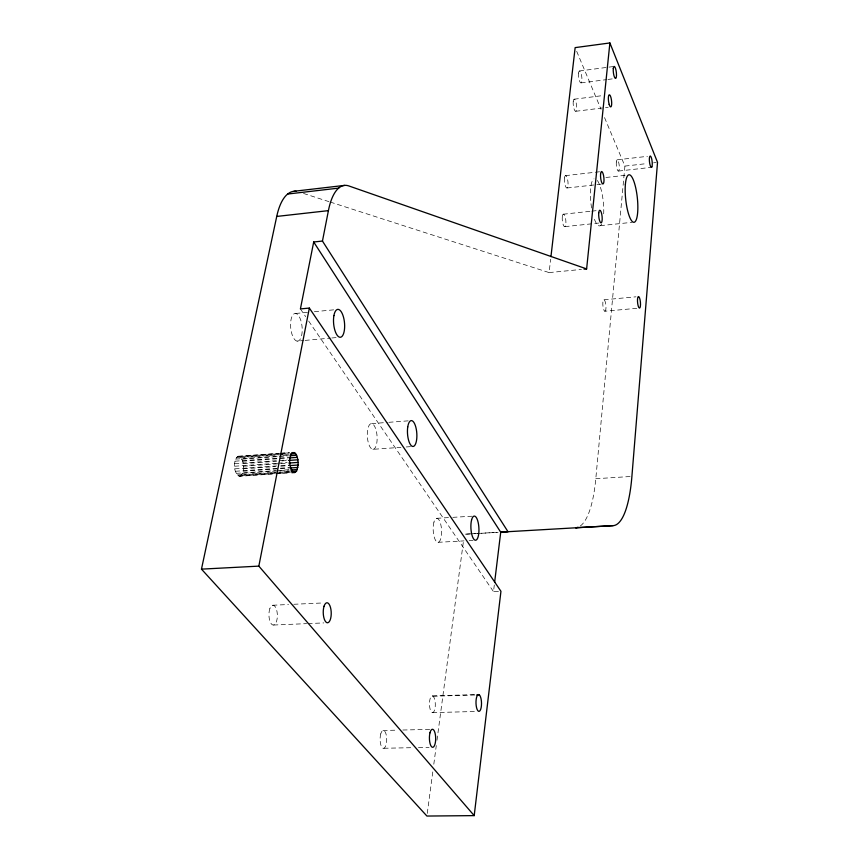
<?xml version="1.0" encoding="UTF-8"?>
<svg xmlns="http://www.w3.org/2000/svg" width="859" height="859" viewBox="0 0 859 859"><rect width="100%" height="100%" fill="white"/><g stroke="black" fill="none" stroke-linecap="round" stroke-linejoin="round"><path stroke-width="0.64" stroke-dasharray="4.29 3.22" d="M239.521 476.273L240.649 475.918C245.019 470.764 244.836 459.651 238.587 456.193L237.449 456.526C233.025 461.648 233.208 472.89 239.521 476.273L289.268 472.879M580.319 525.966A96.638 27.477 85.8 0 0 595.802 478.721L624.912 166.088L604.178 116.727M330.243 202.058L549.105 272.593L550.64 259.278M498.467 591.411L493.495 591.636L494.301 585.033M427.267 813.387L432.925 770.856M433.806 764.209L436.286 745.601M436.984 740.275L463.667 539.549M432.324 695.854L433.752 697.068A8.354 2.91 88.9 0 1 434.353 710.715A8.354 2.91 88.9 0 1 429.693 707.043A8.354 2.91 88.9 0 1 432.281 695.908L475.983 694.577M579.428 70.975L607.657 67.292M608.934 67.12L614.067 66.454M581.038 82.904L606.679 79.608M607.968 79.436L615.656 78.448M574.102 99.204L602.707 95.596M575.745 111.283L608.236 107.246M617.052 159.838L647.439 156.338M624.912 166.088L647.095 163.554M653.613 162.813L656.222 162.512M565.394 175.644L601.44 171.542M618.544 171.07L651.562 167.322M605.928 177.48L627.124 175.096M567.09 187.981L603.104 183.955M563.214 214.213L590.509 211.282M591.808 211.142L597.005 210.584M564.932 226.636L598.702 223.082M600.323 225.659L632.052 222.331M549.105 272.593L581.446 269.425M295.732 313.46L307.726 312.322M314.394 311.688L335.719 309.648M604.027 299.78L635.95 296.817M604.779 311.216A5.755 1.514 84.7 0 0 605.552 303.002A5.755 1.514 84.7 0 0 602.868 302.271A5.755 1.514 84.7 0 0 604.779 311.216L636.723 308.317M297.117 341.12A13.905 5.702 84.7 0 0 301.026 321.083A13.905 5.702 84.7 0 0 291.029 319.666A13.905 5.702 84.7 0 0 297.117 341.12L303.796 340.518M305.128 340.4L330.49 338.102M331.821 337.984L338.5 337.372M371.56 423.616L387.527 422.413M388.859 422.306L408.809 420.803M238.587 456.193L279.121 453.294M280.431 453.198L289.58 452.543M237.449 456.526L289.805 452.779M239.747 456.548L278.552 453.767M279.894 453.681L289.258 453.004M236.429 457.525L288.839 453.777M240.864 457.557L288.989 454.121M235.57 459.114L281.484 455.839M282.794 455.753L290.664 455.195M372.935 449.321A12.885 4.864 86.1 0 0 376.081 430.123A12.885 4.864 86.1 0 0 367.631 429.951A12.885 4.864 86.1 0 0 372.935 449.321L400.917 447.335M406.243 446.959L412.911 446.476M241.851 459.157L277.919 456.591M279.25 456.494L288.603 455.828M234.958 461.197L290.084 457.289M242.646 461.229L288.044 458.019M234.625 463.624L277.962 460.574M279.282 460.478L287.153 459.919M243.194 463.645L276.566 461.294M281.913 460.918L287.25 460.542M234.593 466.233L276.63 463.291M277.951 463.194L287.142 462.561M243.473 466.233L279.508 463.71M280.85 463.613L287.518 463.151M234.872 468.842L279.54 465.739M280.85 465.642L290.041 465.009M243.441 468.81L275.492 466.587M280.829 466.222L288.839 465.664M235.43 471.269L290.589 467.457M243.118 471.226L288.538 468.091M236.236 473.352L275.621 470.646M276.931 470.56L290.052 469.658M242.506 473.309L289.311 470.098M237.234 474.952L275.277 472.343M276.587 472.257L289.708 471.355M241.669 474.909L277.801 472.439M279.143 472.343L289.848 471.612M238.362 475.94L275.052 473.438M276.362 473.352L289.462 472.461M240.649 475.918L277.274 473.416M278.574 473.33L290.353 472.525M595.802 478.721L631.902 476.412M436.726 518.299L451.458 517.429M452.8 517.343L474.232 516.087M469.669 533.922L464.375 534.234L498.123 532.344M470.99 533.847L476.294 533.536M477.615 533.46L498.8 532.226M438.09 542.308L463.989 540.891M469.164 540.601L473.051 540.397M272.7 605.241L288.517 604.521M293.789 604.274L322.791 602.954M273.645 625.03L306.642 623.645M307.962 623.58L323.8 622.915M433.076 696.23L476.702 694.952M432.528 712.616L476.273 711.467M382.953 730.494L397.545 730.139M402.86 730.021L432.056 729.334M383.898 748.264L413.125 747.663M418.44 747.555L429.071 747.33M303.528 193.447L328.976 201.65M300.403 308.929L305.675 316.66M308.692 321.083L493.495 591.636M576.69 51.325L601.064 109.329M601.729 223.974A23.762 6.217 83.9 0 1 593.633 216.908M591.593 207.996A23.762 6.217 83.9 0 1 593.999 178.833M597.359 180.487A23.762 6.217 83.9 0 1 603.501 216.436M564.481 178.017A6.249 1.718 83.7 0 0 566.639 187.981A6.249 1.718 83.7 0 0 567.595 179.434A6.249 1.718 83.7 0 0 564.481 178.017M578.579 73.058A6.024 1.578 83 0 0 580.62 82.818A6.024 1.578 83 0 0 581.489 74.937A6.024 1.578 83 0 0 578.579 73.058M380.752 733.919A8.955 3.307 89.6 0 0 383.028 748.264A8.955 3.307 89.6 0 0 386.443 735.959A8.955 3.307 89.6 0 0 380.752 733.919M616.311 161.975A5.691 1.417 83.7 0 0 618.169 171.059A5.691 1.417 83.7 0 0 618.899 163.339A5.691 1.417 83.7 0 0 616.311 161.975M573.232 101.373A6.099 1.621 83.2 0 0 575.315 111.219A6.099 1.621 83.2 0 0 576.217 103.134A6.099 1.621 83.2 0 0 573.232 101.373M562.291 216.693A6.314 1.75 84 0 0 564.47 226.669A6.314 1.75 84 0 0 565.447 217.928A6.314 1.75 84 0 0 562.291 216.693M269.844 608.666A9.921 4.209 88.7 0 0 272.55 624.89A9.921 4.209 88.7 0 0 277.06 611.876A9.921 4.209 88.7 0 0 269.844 608.666M433.945 522.122A12.026 4.188 87 0 0 436.984 542.018A12.026 4.188 87 0 0 441.225 526.782A12.026 4.188 87 0 0 433.945 522.122"/><path stroke-width="1.29" d="M298.191 465.02L297.933 459.79L296.623 455.259L294.616 452.618L292.425 452.586C288.216 457.933 288.892 467.189 293.402 472.192L294.508 472.525L296.538 471.151L298.191 465.02L290.181 465.567M584.034 269.168L586.622 268.91L609.89 42.95L575.143 47.621L550.952 256.616M296.162 191.31A63.104 25.48 83.7 0 0 289.58 192.706L287.529 194.134A63.104 25.48 83.7 0 0 276.738 216.436L201.468 569.141L426.923 816.05L474.2 815.62L500.947 591.293L309.347 308.07L300.403 308.929L313.696 241.991L322.458 241.057L508.045 531.796L500.722 532.204L313.696 241.991M494.623 582.391L500.722 532.204M474.2 815.62L258.838 566.124L309.347 308.07M322.458 241.057L328.417 210.638A63.652 24.17 83.8 0 1 338.532 188.218L340.475 186.79A63.652 24.17 83.8 0 1 348.872 185.952L586.622 268.91M293.918 191.289L344.577 185.394M287.658 194.037L338.661 188.121M276.738 216.436L328.417 210.638M291.931 452.811L294.616 452.618M290.331 454.024L295.679 453.649M289.945 455.742L296.623 455.259M289.376 457.922L297.386 457.364M288.581 460.456L297.933 459.79M288.86 463.055L298.202 462.4M289.87 468.005L297.89 467.446M290.643 470.002L297.332 469.54M291.19 471.516L296.538 471.151M292.962 472.353L295.582 472.171M291.888 472.708L294.508 472.525M501.452 532.075L613.122 525.644A97.228 25.92 85.7 0 0 631.902 476.412L657.532 162.362L609.89 42.95M613.122 525.644L575.605 527.748A96.638 27.477 85.8 0 0 578.01 527.222M201.468 569.141L258.838 566.124M476.702 694.952L479.354 694.877L479.988 695.726A8.418 2.76 88.6 0 1 480.643 709.48A8.418 2.76 88.6 0 1 476.208 705.765A8.418 2.76 88.6 0 1 478.592 694.555L479.354 694.877M651.852 166.957L651.197 167.312A5.723 1.342 83.8 0 1 649.35 159.001A5.723 1.342 83.8 0 1 651.423 157.884A5.723 1.342 83.8 0 1 651.852 166.957M609.149 104.368L608.548 101.394A6.131 1.535 83.3 0 1 609.761 94.962A6.131 1.535 83.3 0 1 611.672 104.336A6.131 1.535 83.3 0 1 609.149 104.368M625.384 184.331A23.891 5.863 84 0 0 633.158 222.148A23.891 5.863 84 0 0 635.993 189.13A23.891 5.863 84 0 0 625.384 184.331M600.591 173.926A6.292 1.621 83.8 0 0 602.685 183.955A6.292 1.621 83.8 0 0 603.533 175.376A6.292 1.621 83.8 0 0 600.591 173.926M613.283 68.537A6.056 1.482 83.1 0 0 615.259 78.362A6.056 1.482 83.1 0 0 616.043 70.449A6.056 1.482 83.1 0 0 613.283 68.537M429.994 732.791A9.03 3.135 89.2 0 0 432.238 747.244A9.03 3.135 89.2 0 0 435.406 734.842A9.03 3.135 89.2 0 0 429.994 732.791M598.744 212.796A6.346 1.654 84.1 0 0 600.86 222.835A6.346 1.654 84.1 0 0 601.729 214.052A6.346 1.654 84.1 0 0 598.744 212.796M637.528 299.072A5.788 1.428 84.7 0 0 639.386 308.07A5.788 1.428 84.7 0 0 640.073 299.823A5.788 1.428 84.7 0 0 637.528 299.072M471.591 519.92A12.101 3.994 86.9 0 0 474.587 539.946A12.101 3.994 86.9 0 0 478.57 524.634A12.101 3.994 86.9 0 0 471.591 519.92M333.904 315.618A14.012 5.455 84.7 0 0 339.831 337.254A14.012 5.455 84.7 0 0 343.482 317.089A14.012 5.455 84.7 0 0 333.904 315.618M407.746 426.966A12.971 4.649 86 0 0 412.911 446.476A12.971 4.649 86 0 0 415.831 427.17A12.971 4.649 86 0 0 407.746 426.966M324.058 606.218A10.018 3.994 88.4 0 0 326.71 622.603A10.018 3.994 88.4 0 0 330.93 609.482A10.018 3.994 88.4 0 0 324.058 606.218"/></g></svg>
